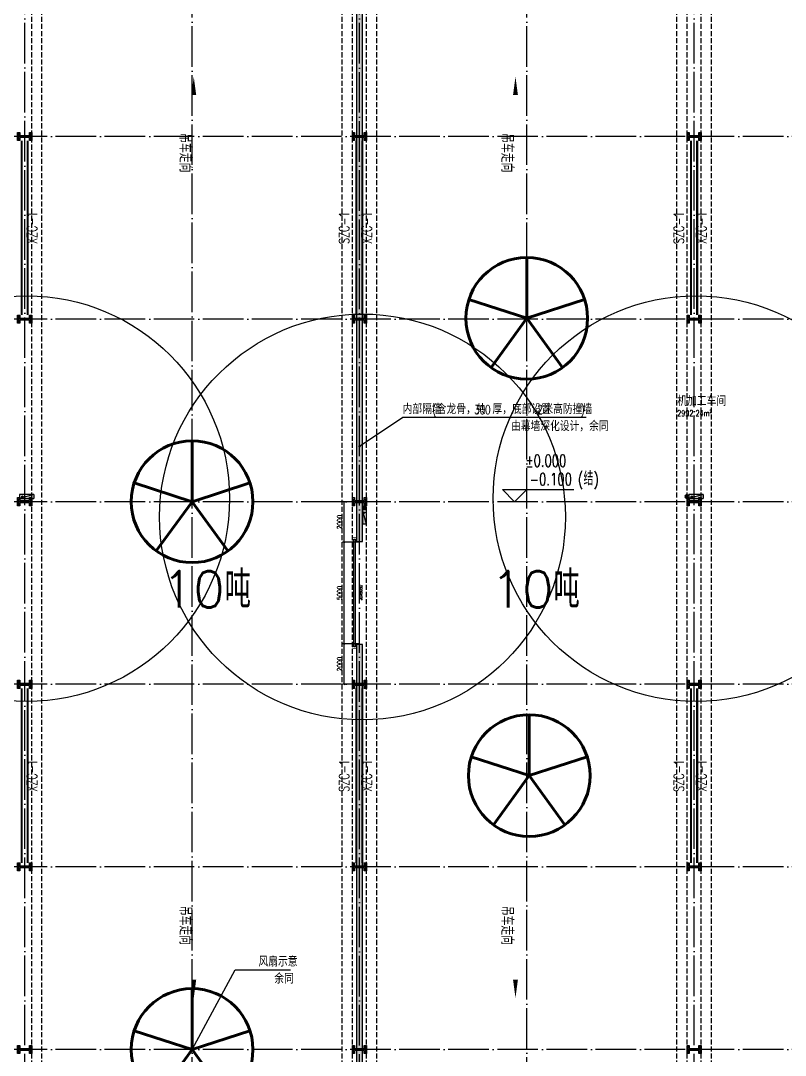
# Model space of a CAD drawing. Extents: x -1313754 to 847533, y 489853 to 941203.
# Drawn here: x -194154 to -156459, y 759533 to 810529 of the extents above; entities that cross this region are included whole.
import ezdxf
from ezdxf.enums import TextEntityAlignment as Align

# ---------------------------------------------------------------- set-up
doc = ezdxf.new("R2010")
doc.units = 0
doc.header["$LTSCALE"] = 1000
doc.header["$MEASUREMENT"] = 0
for name, pattern in [('10平面$0$DASH', [0.35, 0.25, -0.1]), ('CENTER', [2, 1.25, -0.25, 0.25, -0.25]), ('DASH', [0.35, 0.25, -0.1]), ('DOTE', [2.42, 2, -0.2, 0.02, -0.2])]:
    doc.linetypes.add(name, pattern=pattern)
doc.layers.get('Defpoints').update_dxf_attribs({"color": 210})
for name, color, linetype in [('10平面$0$WINDOW', 4, 'Continuous'), ('10平面$0$WINDOW_TEXT', 7, 'Continuous'), ('A-AXIS-DOTE', 14, 'DOTE'), ('A-AXIS-DP', 126, 'Continuous'), ('A-HATCH-2', 251, 'Continuous'), ('A-LIN-V', 9, 'Continuous'), ('A-SFCE', 30, 'Continuous'), ('A-WINDOW', 140, 'Continuous'), ('AS-WALL', 40, 'Continuous'), ('DIM_SYMB', 3, 'Continuous'), ('PUB_HATCH', 8, 'Continuous'), ('PUB_TEXT', 7, 'Continuous'), ('SB_ZF消火栓', 10, 'Continuous'), ('建-房间', 7, 'Continuous'), ('建-标高', 3, 'Continuous'), ('建-箭头', 3, 'Continuous')]:
    doc.layers.add(name, color=color, linetype=linetype)
doc.layers.add('A-加建区域', color=47, linetype='Continuous', plot=False)
for name, color, linetype, lineweight in [('LG-ZF消防', 1, 'Continuous', 60), ('S-col', 2, 'Continuous', 0), ('THIN', 7, 'Continuous', 0), ('柱间支撑', 6, 'CENTER', 0)]:
    doc.layers.add(name, color=color, linetype=linetype, lineweight=lineweight)
doc.styles.add('10平面$0$_TCH_WINDOW', font='SIMPLEX', dxfattribs={"height": 3.5, "bigfont": 'GBCBIG'})
doc.styles.add('_TCH_DIM', font='SIMPLEX', dxfattribs={"bigfont": 'GBCBIG'})
doc.styles.add('_TCH_DIM_T3', font='SIMPLEX', dxfattribs={"width": 0.705882, "bigfont": 'GBCBIG'})
doc.styles.add('A-AREA', font='SIMPLEX', dxfattribs={"bigfont": 'GBCBIG'})
doc.styles.add('A-STANDARD', font='SIMPLEX', dxfattribs={"bigfont": 'GBCBIG'})
doc.styles.add('TSSD_Rein', font='tj-romans1.shx', dxfattribs={"width": 0.7, "bigfont": 'tj-hztxt.shx'})
doc.dimstyles.new('_TCH_ARCH&&80', dxfattribs={"dimtxt": 238, "dimasz": 80, "dimexe": 80, "dimexo": 80, "dimgap": 101, "dimtad": 1, "dimdec": 0, "dimzin": 0, "dimdsep": 46, "dimtxsty": '_TCH_DIM_T3', "dimblk": 'ARCHTICK', "dimcen": 0.09, "dimclrt": 7, "dimazin": 2, "dimtfac": 1, "dimtdec": 0, "dimtix": 1, "dimtmove": 2, "dimatfit": 3, "dimfxl": 0, "dimtolj": 1, "dimtzin": 0, "dimarcsym": 0})
pattern_1 = [(45, (25.49, 21.51), (-75.000002, 75.000002), [24, -82.06602]), (135, (192.46, 21.51), (-75.000002, -75.000002), [24, -82.06602])]

# ---------------------------------------------------------------- blocks, each defined once
blk = doc.blocks.new('dote')
at = {"layer": 'A-AXIS-DOTE'}
for p, q in [((26782.2, -68994.5), (26782.2, 36662.3)), ((35032.2, -69160), (35032.2, 36662.3)), ((43282.2, -69003), (43282.2, 36662.3)), ((51532.2, -69160), (51532.2, 36662.3)), ((59782.2, -68993.9), (59782.2, 36662.3)), ((76282.2, 0), (-41310, 0)), ((76282.2, -9000), (-41310, -9000)), ((76282.2, -18000), (-41310, -18000)), ((76282.2, -27000), (-41310, -27000)), ((76282.2, -36000), (-41310, -36000)), ((76282.2, -45000), (-41310, -45000))]:
    blk.add_line(p, q, dxfattribs=at)
blk = doc.blocks.new('G$C1A8DA1F8')
at = {"color": 2, "style": 'A-STANDARD'}
blk.add_text('10吨', height=1800, dxfattribs=at).set_placement((-2536, -801))
blk = doc.blocks.new('_FZH')
at = {"layer": 'A-HATCH-2'}
blk.add_lwpolyline([(-0.437, -0.25), (-0.437, 0.25), (-0.297, 0.25), (-0.297, 0.067), (0.298, 0.067), (0.298, 0.25), (0.438, 0.25), (0.438, -0.25), (0.298, -0.25), (0.298, -0.068), (-0.297, -0.068), (-0.297, -0.25)], close=True, dxfattribs=at)
at = {"layer": 'S-col'}
blk.add_lwpolyline([(-0.375, -0.188), (-0.375, 0.187), (-0.36, 0.187), (-0.36, 0.005), (0.36, 0.005), (0.36, 0.187), (0.375, 0.187), (0.375, -0.188), (0.36, -0.188), (0.36, -0.005), (-0.36, -0.005), (-0.36, -0.188)], close=True, dxfattribs=at)
blk = doc.blocks.new('w4234324')
at = {"xscale": 800.0000000000005, "yscale": 800.0000000000005, "zscale": 800.0000000000005}
for p in [(-193954, 804820), (-177454, 804820), (-160954, 804820), (-193954, 795820), (-177454, 795820), (-160954, 795820), (-193954, 786820), (-177454, 786820), (-160954, 786820), (-193954, 777820), (-177454, 777820), (-160954, 777820), (-193954, 768820), (-177454, 768820), (-160954, 768820), (-193954, 759820), (-177454, 759820), (-160954, 759820)]:
    blk.add_blockref('_FZH', p, dxfattribs=at)
blk = doc.blocks.new('3243243')
at = {"layer": 'A-HATCH-2', "linetype": 'DASH'}
for p, q in [((-193604.2, 741520), (-193604.2, 832220)), ((-193104.2, 741520), (-193104.2, 832220)), ((-178304.2, 741520), (-178304.2, 832220)), ((-177804.2, 741520), (-177804.2, 832220)), ((-177104.2, 741520), (-177104.2, 832220)), ((-176604.2, 741520), (-176604.2, 832220)), ((-161804.2, 741520), (-161804.2, 832220)), ((-161304.2, 741520), (-161304.2, 832220)), ((-160604.2, 741520), (-160604.2, 832220)), ((-160104.2, 741520), (-160104.2, 832220))]:
    blk.add_line(p, q, dxfattribs=at)
blk = doc.blocks.new('w4324324')
at = {"layer": 'A-HATCH-2', "lineweight": 60}
for q in [(-1694760, 686605), (-1697614, 684532), (-1691907, 684532), (-1696524, 681178), (-1692997, 681178)]:
    blk.add_line((-1694760, 683605), q, dxfattribs=at)
blk.add_circle((-1694760, 683605), 3000, dxfattribs=at)
blk = doc.blocks.new('w423432')
at = {"layer": 'A-LIN-V'}
for p in [(0, -26961), (-16500, -36000), (120, -49500), (-16500, -63000)]:
    blk.add_blockref('w4324324', p, dxfattribs=at)
blk = doc.blocks.new('23124232432')
at = {"layer": '柱间支撑', "const_width": 100}
for points in [[(-194104, 804620), (-194104, 796020)], [(-193804, 804620), (-193804, 796020)], [(-177604, 804620), (-177604, 796020)], [(-177304, 804620), (-177304, 796020)], [(-161104, 804620), (-161104, 796020)], [(-160804, 804620), (-160804, 796020)], [(-194104, 777620), (-194104, 769020)], [(-193804, 777620), (-193804, 769020)], [(-177604, 777620), (-177604, 769020)], [(-177304, 777620), (-177304, 769020)], [(-161104, 777620), (-161104, 769020)], [(-160804, 777620), (-160804, 769020)]]:
    blk.add_lwpolyline(points, dxfattribs=at)
at = {"layer": 'THIN', "style": 'TSSD_Rein', "width": 0.7}
for s, p in [('XZC-1', (-193200, 800320)), ('SZC-1', (-177804, 800320)), ('XZC-1', (-176700, 800320)), ('SZC-1', (-161304, 800320)), ('XZC-1', (-160200, 800320)), ('XZC-1', (-193200, 773320)), ('SZC-1', (-177804, 773320)), ('XZC-1', (-176700, 773320)), ('SZC-1', (-161304, 773320)), ('XZC-1', (-160200, 773320))]:
    blk.add_text(s, height=500, rotation=90, dxfattribs=at).set_placement(p, align=Align.BOTTOM_CENTER)
blk = doc.blocks.new('3333')
at = {"layer": 'A-SFCE', "const_width": 20}
blk.add_lwpolyline([(-227064, 766320), (-227064, 766510), (-227244, 766510), (-227244, 766320)], dxfattribs=at)
blk = doc.blocks.new('34242343243')
at = {"layer": 'A-SFCE'}
blk.add_blockref('3333', (49460, 18538), dxfattribs=at)
at = {"layer": 'A-SFCE', "xscale": -1, "rotation": 180}
blk.add_blockref('3333', (49460, 1546102), dxfattribs=at)
blk = doc.blocks.new('10平面$0$$DorLib2D$00000126')
at = {"color": 0, "linetype": 'Continuous'}
for p, q in [((-0.532, 0.5), (-0.532, 0.9)), ((0.532, 0.9), (0.532, 0.5))]:
    blk.add_line(p, q, dxfattribs=at)
at = {"color": 0, "linetype": '10平面$0$DASH'}
for p, q in [((-0.532, 0.9), (0.532, 0.9)), ((-0.532, 0.5), (0.532, 0.5))]:
    blk.add_line(p, q, dxfattribs=at)
blk = doc.blocks.new('423432433333')
at = {"layer": 'PUB_HATCH'}
h = blk.add_hatch(dxfattribs=at)
h.set_pattern_fill('石膏板', color=256, scale=30, style=0)
h.set_pattern_definition(pattern_1)
h.paths.add_polyline_path([(-174610, 784908), (-174610, 829870), (-174910, 829870), (-174910, 784908)])
h = blk.add_hatch(dxfattribs=at)
h.set_pattern_fill('石膏板', color=256, scale=30, style=0)
h.set_pattern_definition(pattern_1)
h.paths.add_polyline_path([(-174910, 779832), (-174910, 743870), (-174610, 743870), (-174610, 779832)])
at = {"layer": 'AS-WALL'}
for p, q in [((-174910, 829870), (-174910, 784908)), ((-174610, 784908), (-174610, 829870)), ((-174910, 784908), (-174610, 784908)), ((-174910, 779832), (-174910, 743870)), ((-174610, 779832), (-174910, 779832)), ((-174610, 743870), (-174610, 779832))]:
    blk.add_line(p, q, dxfattribs=at)
at = {"layer": '10平面$0$WINDOW'}
ref = blk.add_blockref('10平面$0$$DorLib2D$00000126', (-174860, 782370), dxfattribs=dict(at, xscale=-5000, yscale=-200, zscale=200, rotation=270.0000000009372))
ref.add_attrib('A', 'JLM5050', (-174621, 782016), dxfattribs={"layer": '10平面$0$WINDOW_TEXT', "ltscale": 500, "height": 148.8, "rotation": 90, "style": '10平面$0$_TCH_WINDOW', "width": 0.705882})
blk = doc.blocks.new('A$C5D961328')
at = {"layer": 'SB_ZF消火栓'}
blk.add_hatch(color=256, dxfattribs=at).paths.add_polyline_path([(0, 40), (700, 40), (700, 240)])
at = {"layer": 'A-LIN-V', "ltscale": 500}
blk.add_circle((350, 40), 10001, dxfattribs=at)
at = {"layer": 'SB_ZF消火栓'}
for p, q in [((700, 240), (0, 240)), ((0, 240), (0, 40)), ((700, 240), (0, 40)), ((0, 40), (700, 40)), ((700, 240), (700, 40))]:
    blk.add_line(p, q, dxfattribs=at)
at = {"layer": 'SB_ZF消火栓', "color": 1}
blk.add_circle((140, 140), 32.5, dxfattribs=at)
blk = doc.blocks.new('43242343')
at = {"layer": 'LG-ZF消防', "linetype": 'Continuous'}
for centre in [(-161308, 787070), (-177204, 786520)]:
    blk.add_circle(centre, 50, dxfattribs=at)
blk = doc.blocks.new('234243242332')
at = {"layer": 'LG-ZF消防', "linetype": 'Continuous'}
blk.add_blockref('43242343', (0, 0), dxfattribs=at)
at = {"layer": 'SB_ZF消火栓'}
for p in [(-194209, 786930), (-161209, 786930)]:
    blk.add_blockref('A$C5D961328', p, dxfattribs=at)
at = {"layer": 'SB_ZF消火栓', "rotation": 270}
blk.add_blockref('A$C5D961328', (-177344, 786420), dxfattribs=at)
blk = doc.blocks.new('_ArchTick')
at = {"color": 0, "linetype": 'ByBlock', "const_width": 0.4}
blk.add_lwpolyline([(-0.5, -0.5), (0.5, 0.5)], dxfattribs=at)
blk = doc.blocks.new('*D1222')
at = {"layer": 'A-AXIS-DP', "color": 0, "lineweight": -2}
for p, q in [((-177434, 779820), (-178295, 779820)), ((-178215, 777820), (-178215, 779820)), ((-177434, 777820), (-178295, 777820))]:
    blk.add_line(p, q, dxfattribs=at)
at = {"layer": 'Defpoints', "color": 0}
for p in [(-178215, 779820), (-177354, 779820), (-177354, 777820)]:
    blk.add_point(p, dxfattribs=at)
at = {"layer": 'A-AXIS-DP', "color": 0, "lineweight": -2, "xscale": 80, "yscale": 80, "zscale": 80}
for p, rotation in [((-178215, 779820), 90), ((-178215, 777820), 270)]:
    blk.add_blockref('_ArchTick', p, dxfattribs=dict(at, rotation=rotation))
at = {"layer": 'A-AXIS-DP', "color": 7, "insert": (-178435, 778820), "char_height": 238, "attachment_point": 5, "rotation": 90, "style": '_TCH_DIM_T3'}
blk.add_mtext('\\A1;2000', dxfattribs=at)
blk = doc.blocks.new('*D1223')
at = {"layer": 'A-AXIS-DP', "color": 0, "lineweight": -2}
for p, q in [((-177434, 784820), (-178295, 784820)), ((-178215, 779820), (-178215, 784820)), ((-177434, 779820), (-178295, 779820))]:
    blk.add_line(p, q, dxfattribs=at)
at = {"layer": 'Defpoints', "color": 0}
for p in [(-178215, 784820), (-177354, 784820), (-177354, 779820)]:
    blk.add_point(p, dxfattribs=at)
at = {"layer": 'A-AXIS-DP', "color": 0, "lineweight": -2, "xscale": 80, "yscale": 80, "zscale": 80}
for p, rotation in [((-178215, 784820), 90), ((-178215, 779820), 270)]:
    blk.add_blockref('_ArchTick', p, dxfattribs=dict(at, rotation=rotation))
at = {"layer": 'A-AXIS-DP', "color": 7, "insert": (-178435, 782320), "char_height": 238, "attachment_point": 5, "rotation": 90, "style": '_TCH_DIM_T3'}
blk.add_mtext('\\A1;5000', dxfattribs=at)
blk = doc.blocks.new('*D1224')
at = {"layer": 'A-AXIS-DP', "color": 0, "lineweight": -2}
for p, q in [((-177434, 786820), (-178295, 786820)), ((-178215, 784820), (-178215, 786820)), ((-177434, 784820), (-178295, 784820))]:
    blk.add_line(p, q, dxfattribs=at)
at = {"layer": 'Defpoints', "color": 0}
for p in [(-178215, 786820), (-177354, 786820), (-177354, 784820)]:
    blk.add_point(p, dxfattribs=at)
at = {"layer": 'A-AXIS-DP', "color": 0, "lineweight": -2, "xscale": 80, "yscale": 80, "zscale": 80}
for p, rotation in [((-178215, 786820), 90), ((-178215, 784820), 270)]:
    blk.add_blockref('_ArchTick', p, dxfattribs=dict(at, rotation=rotation))
at = {"layer": 'A-AXIS-DP', "color": 7, "insert": (-178435, 785820), "char_height": 238, "attachment_point": 5, "rotation": 90, "style": '_TCH_DIM_T3'}
blk.add_mtext('\\A1;2000', dxfattribs=at)

msp = doc.modelspace()

# ---------------------------------------------------------------- linework, layer by layer
at = {"layer": 'DIM_SYMB'}
for p, q in [((-177454.2, 789550), (-175314.2, 790980)), ((-177454.2, 789550), (-175314.2, 790980)), ((-175314.2, 790980), (-166280, 790980)), ((-185704.2, 759820), (-183584.2, 763750)), ((-183584.2, 763750), (-180854.2, 763750))]:
    msp.add_line(p, q, dxfattribs=at)
at = {"layer": 'DIM_SYMB', "const_width": 60}
for points in [[(-177479.1, 789533.3, 1), (-177429.2, 789566.7, 1)], [(-177479.1, 789533.3, 1), (-177429.2, 789566.7, 1)], [(-185718.4, 759793.6, 1), (-185689.9, 759846.4, 1)]]:
    msp.add_lwpolyline(points, format="xyb", close=True, dxfattribs=at)
at = {"layer": '建-标高'}
for p, q in [((-169806.4, 786820), (-170406.4, 787420)), ((-170406.4, 787420), (-166886.4, 787420)), ((-169806.4, 786820), (-169206.4, 787420))]:
    msp.add_line(p, q, dxfattribs=at)
at = {"layer": '建-箭头'}
for points in [[(-185621.4, 800865, 0, 0, 0), (-185621.4, 807765, 0, 240, 0), (-185621.4, 806865, 0, 0, 0)], [(-169761.4, 800865, 0, 0, 0), (-169761.4, 807765, 0, 240, 0), (-169761.4, 806865, 0, 0, 0)], [(-185621.4, 769259.4, 0, 0, 0), (-185621.4, 762359.4, 0, 240, 0), (-185621.4, 763259.4, 0, 0, 0)], [(-169761.4, 769259.4, 0, 0, 0), (-169761.4, 762359.4, 0, 240, 0), (-169761.4, 763259.4, 0, 0, 0)]]:
    msp.add_lwpolyline(points, format="xyseb", dxfattribs=at)

# ---------------------------------------------------------------- block references
for p in [(-184650, 782400), (-168440, 782400)]:
    msp.add_blockref('G$C1A8DA1F8', p)
at = {"layer": 'A-AXIS-DP'}
msp.add_blockref('3243243', (0, 0), dxfattribs=at)
at = {"layer": 'A-LIN-V'}
msp.add_blockref('w423432', (1525556.2, 139215), dxfattribs=at)
at = {"layer": 'A-WINDOW'}
msp.add_blockref('w4234324', (0, 0), dxfattribs=at)
at = {"layer": 'A-加建区域'}
msp.add_blockref('423432433333', (-2694.2, -50), dxfattribs=at)
at = {"layer": 'AS-WALL'}
msp.add_blockref('dote', (-220736.4, 804820), dxfattribs=at)
at = {"layer": 'DIM_SYMB'}
msp.add_blockref('34242343243', (0, 0), dxfattribs=at)
at = {"layer": 'SB_ZF消火栓', "linetype": 'Continuous'}
msp.add_blockref('234243242332', (0, 0), dxfattribs=at)
at = {"layer": '柱间支撑'}
msp.add_blockref('23124232432', (0, 0), dxfattribs=at)

# ---------------------------------------------------------------- texts
at = {"layer": 'PUB_TEXT'}
for s, height, style, p in [('内部隔墙', 506.38, '_TCH_DIM', (-175324.8, 791137.5)), ('含龙骨，共', 506.38, '_TCH_DIM', (-173640.4, 791137.5)), ('厚，底部设置', 506.38, '_TCH_DIM', (-170897.3, 791137.5)), ('米高防撞墙', 506.38, '_TCH_DIM', (-168385.6, 791137.5)), ('由幕墙深化设计，余同', 506.38, '_TCH_DIM', (-169978.5, 790297.5)), ('结', 675.2, 'A-STANDARD', (-166406.4, 787630)), ('风扇示意', 506.38, '_TCH_DIM', (-182430.3, 763907.5)), ('余同', 506.38, '_TCH_DIM', (-181654, 763067.5))]:
    msp.add_text(s, height=height, dxfattribs=dict(at, style=style)).set_placement(p)
at = {"layer": 'PUB_TEXT', "width": 0.705882}
for s, height, style, p in [('(', 446.2, '_TCH_DIM', (-173850.4, 791137.5)), ('300', 446.25, '_TCH_DIM', (-171797.3, 791137.5)), ('2', 446.2, '_TCH_DIM', (-168685.6, 791137.5)), (')', 446.2, '_TCH_DIM', (-166542.5, 791137.5)), ('%%P0.000', 595, 'A-STANDARD', (-169266.4, 788540)), ('-0.100', 595, 'A-STANDARD', (-169066.4, 787630)), ('(', 595, 'A-STANDARD', (-166686.4, 787630)), (')', 595, 'A-STANDARD', (-165914.9, 787630))]:
    msp.add_text(s, height=height, dxfattribs=dict(at, style=style)).set_placement(p)
at = {"layer": '建-房间', "style": 'A-AREA'}
msp.add_text('机加工车间', height=482.27, dxfattribs=at).set_placement((-161784, 791540))
at = {"layer": '建-房间', "style": 'A-AREA', "width": 0.705882}
for s, height, p in [('2992.24m', 297.5, (-161789.2, 791028.1)), ('2', 148.8, (-160189.2, 791203.1))]:
    msp.add_text(s, height=height, dxfattribs=at).set_placement(p)
at = {"layer": '建-箭头', "color": 7, "style": 'A-STANDARD'}
for p in [(-186326.4, 804982.3), (-170466.4, 804982.3), (-186326.4, 766902.1), (-170466.4, 766902.1)]:
    msp.add_text('吊车走向', height=604.44, rotation=270, dxfattribs=at).set_placement(p)

# ---------------------------------------------------------------- dimensions: what is measured, and where the dimension line sits
at = {"layer": 'A-AXIS-DP'}
for p1, p2, picture, middle in [((-177354.2, 784820), (-177354.2, 786820), '*D1224', (-178434.8, 785820)), ((-177354.2, 779820), (-177354.2, 784820), '*D1223', (-178434.8, 782320)), ((-177354.2, 777820), (-177354.2, 779820), '*D1222', (-178434.8, 778820))]:
    dim = msp.add_aligned_dim(p1=p1, p2=p2, distance=860.7, dimstyle='_TCH_ARCH&&80', dxfattribs=at)
    dim.commit()
    dim.dimension.update_dxf_attribs({"geometry": picture, "text_midpoint": middle})

doc.saveas('drawing.dxf')
